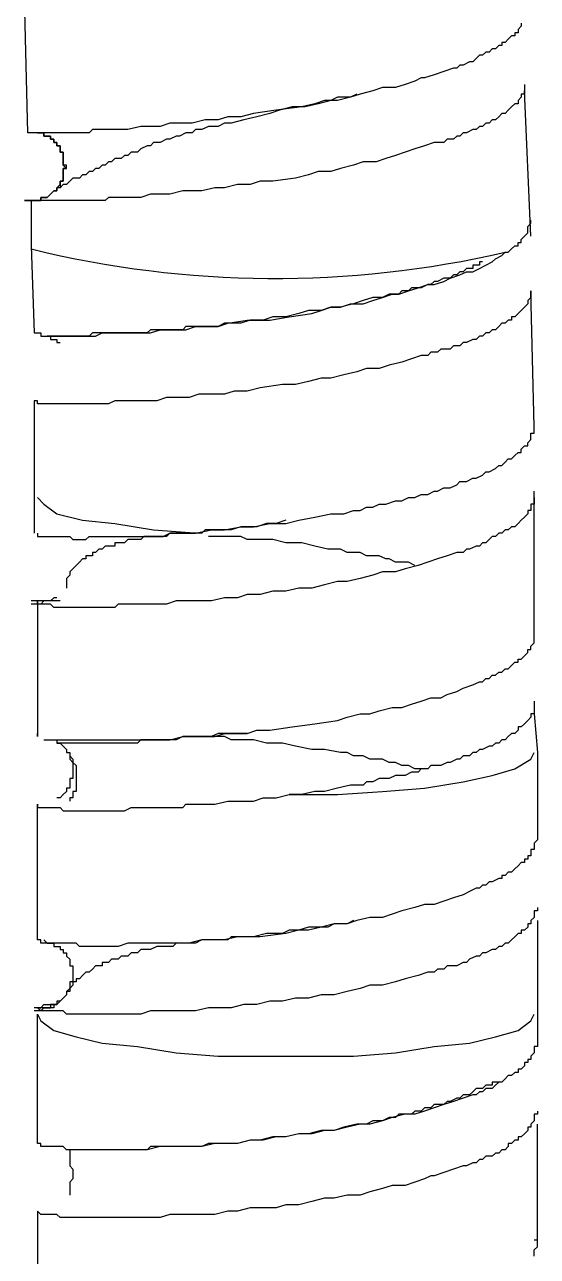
# Model space of a CAD drawing. Extents: x -1585 to -1165, y -4178 to -3881.
# Drawn here: x -1289.52 to -1284.79, y -4077.4 to -4066.05 of the extents above; entities that cross this region are included whole.
import ezdxf

# ---------------------------------------------------------------- set-up
doc = ezdxf.new("R2010")
doc.units = 0
doc.header["$LTSCALE"] = 7
doc.layers.add('DWG', color=7, linetype='CONTINUOUS')

msp = doc.modelspace()

# ---------------------------------------------------------------- linework, layer by layer
at = {"layer": 'DWG'}
for points in [[(-1284.938, -4066.039), (-1284.938, -4066.069), (-1284.967, -4066.098), (-1284.967, -4066.128), (-1284.997, -4066.128), (-1284.997, -4066.158), (-1285.027, -4066.158), (-1285.057, -4066.188), (-1285.086, -4066.217), (-1285.116, -4066.217), (-1285.116, -4066.247), (-1285.146, -4066.247), (-1285.176, -4066.277), (-1285.205, -4066.277), (-1285.235, -4066.307), (-1285.265, -4066.307), (-1285.295, -4066.336), (-1285.324, -4066.336), (-1285.354, -4066.366), (-1285.384, -4066.396), (-1285.414, -4066.396), (-1285.473, -4066.426), (-1285.503, -4066.426), (-1285.533, -4066.455), (-1285.562, -4066.455), (-1285.652, -4066.485), (-1285.741, -4066.515), (-1285.83, -4066.545), (-1285.86, -4066.545), (-1285.919, -4066.574), (-1286.009, -4066.604), (-1286.098, -4066.634), (-1286.217, -4066.634), (-1286.306, -4066.664), (-1286.425, -4066.693), (-1286.514, -4066.723), (-1286.633, -4066.753), (-1286.752, -4066.753), (-1286.842, -4066.783), (-1286.961, -4066.812), (-1287.199, -4066.842), (-1287.407, -4066.872), (-1287.526, -4066.902), (-1287.645, -4066.902), (-1287.734, -4066.931), (-1287.853, -4066.931), (-1287.972, -4066.961), (-1288.061, -4066.961), (-1288.18, -4066.961), (-1288.27, -4066.991), (-1288.359, -4066.991), (-1288.448, -4066.991), (-1288.567, -4067.021), (-1288.656, -4067.021), (-1288.716, -4067.021), (-1288.805, -4067.021), (-1288.835, -4067.021), (-1288.894, -4067.021), (-1288.924, -4067.05), (-1288.954, -4067.05), (-1288.984, -4067.05), (-1289.043, -4067.05), (-1289.073, -4067.05), (-1289.103, -4067.05), (-1289.132, -4067.05), (-1289.162, -4067.05), (-1289.192, -4067.05), (-1289.222, -4067.05), (-1289.251, -4067.05), (-1289.281, -4067.05), (-1289.311, -4067.05), (-1289.341, -4067.05), (-1289.37, -4067.05), (-1289.4, -4067.05), (-1289.43, -4067.05), (-1289.46, -4067.05), (-1289.489, -4067.05), (-1289.519, -4065.801)], [(-1284.908, -4066.604), (-1284.908, -4066.634), (-1284.908, -4066.664), (-1284.908, -4066.693), (-1284.938, -4066.693), (-1284.938, -4066.723), (-1284.967, -4066.753), (-1284.967, -4066.783), (-1284.997, -4066.783), (-1285.027, -4066.812), (-1285.057, -4066.842), (-1285.086, -4066.872), (-1285.116, -4066.872), (-1285.146, -4066.902), (-1285.176, -4066.931), (-1285.205, -4066.931), (-1285.235, -4066.961), (-1285.265, -4066.961), (-1285.295, -4066.991), (-1285.324, -4066.991), (-1285.354, -4067.021), (-1285.384, -4067.021), (-1285.443, -4067.05), (-1285.473, -4067.05), (-1285.503, -4067.08), (-1285.533, -4067.08), (-1285.562, -4067.11), (-1285.622, -4067.11), (-1285.652, -4067.14), (-1285.741, -4067.14), (-1285.83, -4067.169), (-1285.919, -4067.199), (-1286.009, -4067.229), (-1286.098, -4067.259), (-1286.187, -4067.288), (-1286.276, -4067.318), (-1286.395, -4067.318), (-1286.485, -4067.348), (-1286.604, -4067.378), (-1286.693, -4067.407), (-1286.812, -4067.407), (-1286.901, -4067.437), (-1287.02, -4067.467), (-1287.228, -4067.497), (-1287.347, -4067.497), (-1287.437, -4067.526), (-1287.556, -4067.526), (-1287.675, -4067.556), (-1287.764, -4067.556), (-1287.883, -4067.586), (-1287.972, -4067.586), (-1288.061, -4067.586), (-1288.18, -4067.616), (-1288.27, -4067.616), (-1288.359, -4067.616), (-1288.448, -4067.645), (-1288.537, -4067.645), (-1288.627, -4067.645), (-1288.656, -4067.645), (-1288.716, -4067.645), (-1288.746, -4067.645), (-1288.775, -4067.675), (-1288.865, -4067.675), (-1288.924, -4067.675), (-1288.954, -4067.675), (-1289.013, -4067.675), (-1289.043, -4067.675), (-1289.073, -4067.675), (-1289.103, -4067.675), (-1289.132, -4067.675), (-1289.162, -4067.675), (-1289.192, -4067.675), (-1289.222, -4067.675), (-1289.251, -4067.675), (-1289.281, -4067.675), (-1289.311, -4067.675), (-1289.341, -4067.675), (-1289.37, -4067.675), (-1289.4, -4067.675), (-1289.43, -4067.675), (-1289.46, -4067.675), (-1289.46, -4068.092), (-1289.43, -4068.895), (-1289.4, -4068.895), (-1289.37, -4068.895), (-1289.37, -4068.925), (-1289.341, -4068.925), (-1289.311, -4068.925), (-1289.281, -4068.925), (-1289.251, -4068.925), (-1289.222, -4068.925), (-1289.192, -4068.925), (-1289.162, -4068.925), (-1289.132, -4068.925), (-1289.103, -4068.925), (-1289.073, -4068.925), (-1289.043, -4068.925), (-1289.013, -4068.925), (-1288.984, -4068.925), (-1288.924, -4068.925), (-1288.865, -4068.925), (-1288.805, -4068.895), (-1288.746, -4068.895), (-1288.686, -4068.895), (-1288.597, -4068.895), (-1288.508, -4068.895), (-1288.448, -4068.895), (-1288.359, -4068.895), (-1288.27, -4068.865), (-1288.18, -4068.865), (-1288.121, -4068.865), (-1288.032, -4068.865), (-1287.942, -4068.835), (-1287.823, -4068.835), (-1287.734, -4068.835), (-1287.645, -4068.806), (-1287.466, -4068.776), (-1287.258, -4068.776), (-1287.08, -4068.746), (-1286.871, -4068.716), (-1286.782, -4068.687), (-1286.693, -4068.657), (-1286.604, -4068.657), (-1286.514, -4068.627), (-1286.395, -4068.627), (-1286.306, -4068.597), (-1286.217, -4068.568), (-1286.128, -4068.538), (-1286.068, -4068.538), (-1285.979, -4068.508), (-1285.89, -4068.478), (-1285.8, -4068.449), (-1285.741, -4068.449), (-1285.652, -4068.419), (-1285.592, -4068.389), (-1285.503, -4068.359), (-1285.443, -4068.33), (-1285.384, -4068.33), (-1285.324, -4068.3), (-1285.265, -4068.27), (-1285.205, -4068.24), (-1285.176, -4068.211), (-1285.116, -4068.181), (-1285.086, -4068.151), (-1285.057, -4068.151), (-1285.027, -4068.121), (-1284.997, -4068.092), (-1284.967, -4068.092), (-1284.967, -4068.062), (-1284.938, -4068.062), (-1284.938, -4068.032), (-1284.908, -4068.002), (-1284.878, -4067.973), (-1284.878, -4067.943), (-1284.878, -4067.913), (-1284.848, -4067.883), (-1284.848, -4067.854)], [(-1284.848, -4068.002), (-1284.908, -4066.664)], [(-1286.455, -4066.693), (-1286.514, -4066.723), (-1286.574, -4066.723), (-1286.633, -4066.723), (-1286.693, -4066.753), (-1286.812, -4066.783), (-1286.931, -4066.812), (-1287.05, -4066.812), (-1287.169, -4066.842), (-1287.258, -4066.872), (-1287.377, -4066.902), (-1287.496, -4066.931), (-1287.615, -4066.961), (-1287.675, -4066.961), (-1287.734, -4066.991), (-1287.794, -4066.991), (-1287.823, -4066.991), (-1287.883, -4067.021), (-1287.942, -4067.021), (-1287.972, -4067.05), (-1288.032, -4067.05), (-1288.091, -4067.08), (-1288.121, -4067.08), (-1288.18, -4067.11), (-1288.21, -4067.11), (-1288.27, -4067.14), (-1288.329, -4067.14), (-1288.359, -4067.169), (-1288.389, -4067.169), (-1288.448, -4067.199), (-1288.478, -4067.229), (-1288.537, -4067.229), (-1288.567, -4067.259), (-1288.597, -4067.259), (-1288.627, -4067.288), (-1288.686, -4067.288), (-1288.716, -4067.318), (-1288.746, -4067.318), (-1288.775, -4067.348), (-1288.805, -4067.348), (-1288.835, -4067.378), (-1288.865, -4067.378), (-1288.894, -4067.407), (-1288.924, -4067.407), (-1288.954, -4067.437), (-1288.984, -4067.437), (-1289.013, -4067.467), (-1289.043, -4067.467), (-1289.073, -4067.467), (-1289.103, -4067.497), (-1289.132, -4067.526), (-1289.162, -4067.526), (-1289.192, -4067.556), (-1289.222, -4067.556)], [(-1289.4, -4067.05), (-1289.37, -4067.05)], [(-1285.295, -4068.24), (-1285.324, -4068.24), (-1285.324, -4068.27), (-1285.354, -4068.27), (-1285.384, -4068.27), (-1285.384, -4068.3), (-1285.414, -4068.3), (-1285.443, -4068.3), (-1285.473, -4068.33), (-1285.503, -4068.33), (-1285.533, -4068.359), (-1285.562, -4068.359), (-1285.592, -4068.389), (-1285.622, -4068.389), (-1285.652, -4068.389), (-1285.711, -4068.419), (-1285.741, -4068.419), (-1285.771, -4068.449), (-1285.8, -4068.449), (-1285.86, -4068.478), (-1285.89, -4068.478), (-1285.949, -4068.478), (-1285.979, -4068.508), (-1286.038, -4068.508), (-1286.068, -4068.538), (-1286.128, -4068.538), (-1286.157, -4068.538), (-1286.217, -4068.568), (-1286.306, -4068.568), (-1286.395, -4068.597), (-1286.485, -4068.627), (-1286.604, -4068.657), (-1286.693, -4068.657), (-1286.782, -4068.687), (-1286.901, -4068.687), (-1286.99, -4068.716), (-1287.109, -4068.746), (-1287.228, -4068.746), (-1287.318, -4068.776), (-1287.437, -4068.776), (-1287.526, -4068.806), (-1287.585, -4068.806), (-1287.645, -4068.806), (-1287.675, -4068.806), (-1287.734, -4068.835), (-1287.794, -4068.835), (-1287.823, -4068.835), (-1287.883, -4068.835), (-1287.942, -4068.835), (-1287.972, -4068.835), (-1288.032, -4068.835), (-1288.061, -4068.865), (-1288.091, -4068.865), (-1288.151, -4068.865), (-1288.18, -4068.865), (-1288.21, -4068.865), (-1288.24, -4068.865), (-1288.299, -4068.865), (-1288.329, -4068.865), (-1288.359, -4068.865), (-1288.389, -4068.895), (-1288.418, -4068.895), (-1288.478, -4068.895), (-1288.508, -4068.895), (-1288.537, -4068.895), (-1288.567, -4068.895), (-1288.597, -4068.895), (-1288.627, -4068.895), (-1288.656, -4068.895), (-1288.686, -4068.895), (-1288.716, -4068.895), (-1288.746, -4068.895), (-1288.775, -4068.895), (-1288.805, -4068.895), (-1288.835, -4068.895), (-1288.865, -4068.895), (-1288.894, -4068.895), (-1288.924, -4068.925), (-1288.954, -4068.925), (-1288.984, -4068.925), (-1289.013, -4068.925), (-1289.043, -4068.925), (-1289.073, -4068.925), (-1289.103, -4068.925), (-1289.132, -4068.925), (-1289.162, -4068.925), (-1289.192, -4068.925), (-1289.222, -4068.925), (-1289.251, -4068.925), (-1289.281, -4068.925), (-1289.311, -4068.925), (-1289.281, -4068.925), (-1289.281, -4068.954), (-1289.251, -4068.954), (-1289.222, -4068.954), (-1289.222, -4068.984), (-1289.192, -4068.984)], [(-1289.4, -4070.739), (-1289.4, -4070.769), (-1289.37, -4070.769), (-1289.341, -4070.769), (-1289.311, -4070.769), (-1289.281, -4070.769), (-1289.251, -4070.769), (-1289.222, -4070.769), (-1289.192, -4070.769), (-1289.162, -4070.769), (-1289.132, -4070.769), (-1289.103, -4070.769), (-1289.073, -4070.799), (-1289.043, -4070.799), (-1289.013, -4070.799), (-1288.984, -4070.799), (-1288.954, -4070.799), (-1288.924, -4070.769), (-1288.894, -4070.769), (-1288.865, -4070.769), (-1288.835, -4070.769), (-1288.805, -4070.769), (-1288.775, -4070.769), (-1288.746, -4070.769), (-1288.716, -4070.769), (-1288.686, -4070.769), (-1288.656, -4070.769), (-1288.627, -4070.769), (-1288.567, -4070.769), (-1288.537, -4070.769), (-1288.508, -4070.769), (-1288.478, -4070.769), (-1288.448, -4070.769), (-1288.418, -4070.769), (-1288.329, -4070.769), (-1288.24, -4070.769), (-1288.18, -4070.739), (-1288.091, -4070.739), (-1288.002, -4070.739), (-1287.942, -4070.739), (-1287.794, -4070.71), (-1287.675, -4070.71), (-1287.526, -4070.68), (-1287.407, -4070.68), (-1287.258, -4070.65), (-1287.109, -4070.65), (-1286.99, -4070.62), (-1286.842, -4070.591), (-1286.693, -4070.561), (-1286.574, -4070.561), (-1286.485, -4070.531), (-1286.425, -4070.531), (-1286.366, -4070.501), (-1286.306, -4070.501), (-1286.247, -4070.472), (-1286.187, -4070.472), (-1286.098, -4070.442), (-1286.038, -4070.442), (-1285.979, -4070.412), (-1285.919, -4070.412), (-1285.86, -4070.382), (-1285.8, -4070.382), (-1285.741, -4070.353), (-1285.711, -4070.353), (-1285.652, -4070.323), (-1285.592, -4070.323), (-1285.533, -4070.293), (-1285.503, -4070.263), (-1285.443, -4070.263), (-1285.384, -4070.234), (-1285.354, -4070.234), (-1285.295, -4070.204), (-1285.265, -4070.174), (-1285.235, -4070.174), (-1285.176, -4070.144), (-1285.146, -4070.115), (-1285.116, -4070.115), (-1285.086, -4070.085), (-1285.057, -4070.055), (-1285.027, -4070.055), (-1284.997, -4070.025), (-1284.967, -4069.996), (-1284.938, -4069.996), (-1284.938, -4069.966), (-1284.908, -4069.936), (-1284.878, -4069.936), (-1284.878, -4069.906), (-1284.848, -4069.877), (-1284.848, -4069.847), (-1284.848, -4069.817), (-1284.819, -4069.817), (-1284.819, -4069.787), (-1284.819, -4069.758), (-1284.848, -4068.508), (-1284.848, -4068.538), (-1284.848, -4068.568), (-1284.878, -4068.597), (-1284.878, -4068.627), (-1284.908, -4068.657), (-1284.938, -4068.687), (-1284.967, -4068.716), (-1284.997, -4068.746), (-1285.027, -4068.746), (-1285.027, -4068.776), (-1285.057, -4068.776), (-1285.086, -4068.806), (-1285.116, -4068.806), (-1285.146, -4068.835), (-1285.176, -4068.865), (-1285.205, -4068.865), (-1285.235, -4068.895), (-1285.265, -4068.895), (-1285.295, -4068.925), (-1285.324, -4068.925), (-1285.354, -4068.954), (-1285.384, -4068.954), (-1285.443, -4068.984), (-1285.473, -4068.984), (-1285.503, -4069.014), (-1285.562, -4069.014), (-1285.592, -4069.044), (-1285.622, -4069.044), (-1285.681, -4069.044), (-1285.711, -4069.073), (-1285.771, -4069.073), (-1285.8, -4069.103), (-1285.86, -4069.103), (-1285.949, -4069.133), (-1286.038, -4069.163), (-1286.157, -4069.192), (-1286.247, -4069.222), (-1286.366, -4069.222), (-1286.455, -4069.252), (-1286.574, -4069.282), (-1286.693, -4069.311), (-1286.782, -4069.311), (-1286.901, -4069.341), (-1287.02, -4069.371), (-1287.139, -4069.371), (-1287.347, -4069.401), (-1287.466, -4069.43), (-1287.585, -4069.43), (-1287.675, -4069.46), (-1287.794, -4069.46), (-1287.913, -4069.46), (-1288.002, -4069.49), (-1288.121, -4069.49), (-1288.21, -4069.49), (-1288.299, -4069.52), (-1288.418, -4069.52), (-1288.508, -4069.52), (-1288.597, -4069.52), (-1288.686, -4069.52), (-1288.746, -4069.549), (-1288.805, -4069.549), (-1288.835, -4069.549), (-1288.865, -4069.549), (-1288.894, -4069.549), (-1288.954, -4069.549), (-1288.984, -4069.549), (-1289.013, -4069.549), (-1289.043, -4069.549), (-1289.073, -4069.549), (-1289.103, -4069.549), (-1289.132, -4069.549), (-1289.162, -4069.549), (-1289.192, -4069.549), (-1289.222, -4069.549), (-1289.251, -4069.549), (-1289.281, -4069.549), (-1289.311, -4069.549), (-1289.341, -4069.549), (-1289.37, -4069.549), (-1289.4, -4069.549), (-1289.4, -4069.52), (-1289.43, -4069.52), (-1289.43, -4070.412), (-1289.43, -4070.739)], [(-1289.4, -4070.412), (-1289.341, -4070.472), (-1289.222, -4070.561), (-1288.984, -4070.62), (-1288.686, -4070.65), (-1288.329, -4070.71), (-1287.913, -4070.739)], [(-1284.819, -4070.412), (-1284.819, -4070.442), (-1284.819, -4070.472), (-1284.848, -4070.472), (-1284.848, -4070.501), (-1284.848, -4070.531), (-1284.878, -4070.531), (-1284.878, -4070.561), (-1284.908, -4070.591), (-1284.938, -4070.62), (-1284.967, -4070.65), (-1284.997, -4070.68), (-1285.027, -4070.68), (-1285.057, -4070.71), (-1285.086, -4070.71), (-1285.116, -4070.739), (-1285.146, -4070.739), (-1285.176, -4070.769), (-1285.205, -4070.769), (-1285.235, -4070.799), (-1285.265, -4070.829), (-1285.295, -4070.829), (-1285.324, -4070.858), (-1285.354, -4070.858), (-1285.414, -4070.888), (-1285.443, -4070.888), (-1285.473, -4070.918), (-1285.533, -4070.918), (-1285.622, -4070.948), (-1285.711, -4070.977), (-1285.8, -4071.007), (-1285.89, -4071.037), (-1286.009, -4071.067), (-1286.098, -4071.096), (-1286.217, -4071.096), (-1286.306, -4071.126), (-1286.425, -4071.156), (-1286.544, -4071.186), (-1286.633, -4071.186), (-1286.752, -4071.215), (-1286.871, -4071.245), (-1286.99, -4071.245), (-1287.109, -4071.275), (-1287.228, -4071.275), (-1287.347, -4071.305), (-1287.466, -4071.305), (-1287.556, -4071.334), (-1287.675, -4071.334), (-1287.794, -4071.364), (-1287.913, -4071.364), (-1288.002, -4071.364), (-1288.121, -4071.364), (-1288.21, -4071.394), (-1288.329, -4071.394), (-1288.418, -4071.394), (-1288.478, -4071.394), (-1288.508, -4071.394), (-1288.567, -4071.394), (-1288.597, -4071.394), (-1288.656, -4071.394), (-1288.686, -4071.424), (-1288.746, -4071.424), (-1288.775, -4071.424), (-1288.805, -4071.424), (-1288.865, -4071.424), (-1288.894, -4071.424), (-1288.924, -4071.424), (-1288.954, -4071.424), (-1288.984, -4071.424), (-1289.013, -4071.424), (-1289.073, -4071.424), (-1289.103, -4071.424), (-1289.132, -4071.424), (-1289.162, -4071.424), (-1289.192, -4071.424), (-1289.222, -4071.424), (-1289.251, -4071.424), (-1289.281, -4071.394), (-1289.311, -4071.394), (-1289.341, -4071.394), (-1289.37, -4071.394), (-1289.4, -4071.394), (-1289.4, -4071.364)], [(-1289.341, -4072.643), (-1289.311, -4072.643), (-1289.281, -4072.643), (-1289.251, -4072.643), (-1289.222, -4072.643), (-1289.192, -4072.643), (-1289.162, -4072.643), (-1289.132, -4072.643), (-1289.103, -4072.643), (-1289.073, -4072.643), (-1289.043, -4072.643), (-1289.013, -4072.643), (-1288.984, -4072.643), (-1288.954, -4072.643), (-1288.924, -4072.643), (-1288.894, -4072.643), (-1288.865, -4072.643), (-1288.835, -4072.643), (-1288.775, -4072.643), (-1288.746, -4072.643), (-1288.686, -4072.643), (-1288.597, -4072.643), (-1288.508, -4072.643), (-1288.448, -4072.643), (-1288.359, -4072.643), (-1288.27, -4072.643), (-1288.18, -4072.643), (-1288.061, -4072.614), (-1287.972, -4072.614), (-1287.883, -4072.614), (-1287.764, -4072.614), (-1287.675, -4072.584), (-1287.585, -4072.584), (-1287.466, -4072.584), (-1287.377, -4072.554), (-1287.258, -4072.554), (-1287.05, -4072.524), (-1286.842, -4072.495), (-1286.633, -4072.465), (-1286.544, -4072.435), (-1286.425, -4072.405), (-1286.336, -4072.405), (-1286.247, -4072.376), (-1286.128, -4072.346), (-1286.038, -4072.346), (-1285.949, -4072.316), (-1285.86, -4072.286), (-1285.771, -4072.257), (-1285.681, -4072.257), (-1285.622, -4072.227), (-1285.533, -4072.197), (-1285.473, -4072.167), (-1285.384, -4072.138), (-1285.324, -4072.108), (-1285.295, -4072.108), (-1285.265, -4072.078), (-1285.235, -4072.078), (-1285.205, -4072.048), (-1285.176, -4072.048), (-1285.146, -4072.019), (-1285.116, -4072.019), (-1285.086, -4071.989), (-1285.057, -4071.989), (-1285.027, -4071.959), (-1284.997, -4071.929), (-1284.967, -4071.929), (-1284.967, -4071.9), (-1284.938, -4071.9), (-1284.908, -4071.87), (-1284.878, -4071.84), (-1284.878, -4071.81), (-1284.848, -4071.81), (-1284.848, -4071.781), (-1284.819, -4071.751), (-1284.819, -4071.721), (-1284.819, -4071.691), (-1284.819, -4071.662), (-1284.819, -4070.353)], [(-1287.109, -4070.62), (-1287.199, -4070.65), (-1287.288, -4070.65), (-1287.377, -4070.68), (-1287.437, -4070.68), (-1287.526, -4070.68), (-1287.615, -4070.71), (-1287.704, -4070.71), (-1287.794, -4070.71), (-1287.823, -4070.71), (-1287.853, -4070.71), (-1287.883, -4070.739), (-1287.913, -4070.739), (-1287.942, -4070.739), (-1287.972, -4070.739), (-1288.002, -4070.739), (-1288.032, -4070.739), (-1288.061, -4070.739), (-1288.091, -4070.739), (-1288.121, -4070.739), (-1288.18, -4070.739), (-1288.21, -4070.769), (-1288.24, -4070.769), (-1288.27, -4070.769), (-1288.299, -4070.769), (-1288.329, -4070.769), (-1288.359, -4070.769), (-1288.389, -4070.769), (-1288.418, -4070.769), (-1288.448, -4070.799), (-1288.478, -4070.799), (-1288.508, -4070.799), (-1288.537, -4070.799), (-1288.567, -4070.799), (-1288.597, -4070.829), (-1288.627, -4070.829), (-1288.656, -4070.829), (-1288.686, -4070.829), (-1288.686, -4070.858), (-1288.716, -4070.858), (-1288.746, -4070.858), (-1288.775, -4070.858), (-1288.805, -4070.888), (-1288.835, -4070.888), (-1288.865, -4070.918), (-1288.894, -4070.918), (-1288.894, -4070.948), (-1288.924, -4070.948), (-1288.954, -4070.948), (-1288.954, -4070.977), (-1288.984, -4070.977), (-1289.013, -4071.007), (-1289.043, -4071.037), (-1289.073, -4071.067), (-1289.103, -4071.096), (-1289.103, -4071.126), (-1289.132, -4071.156), (-1289.132, -4071.186), (-1289.132, -4071.215), (-1289.132, -4071.245)], [(-1285.919, -4071.037), (-1285.979, -4071.007), (-1286.038, -4071.007), (-1286.098, -4071.007), (-1286.157, -4070.977), (-1286.187, -4070.977), (-1286.247, -4070.948), (-1286.306, -4070.948), (-1286.366, -4070.948), (-1286.425, -4070.918), (-1286.485, -4070.918), (-1286.544, -4070.918), (-1286.604, -4070.888), (-1286.723, -4070.888), (-1286.842, -4070.858), (-1286.961, -4070.829), (-1287.109, -4070.829), (-1287.228, -4070.799), (-1287.347, -4070.799), (-1287.466, -4070.799), (-1287.526, -4070.769), (-1287.585, -4070.769), (-1287.645, -4070.769), (-1287.704, -4070.769), (-1287.764, -4070.769), (-1287.823, -4070.769)], [(-1289.222, -4071.334), (-1289.251, -4071.334), (-1289.281, -4071.364), (-1289.311, -4071.364), (-1289.341, -4071.364), (-1289.37, -4071.394), (-1289.4, -4071.394), (-1289.43, -4071.394), (-1289.46, -4071.394)], [(-1289.341, -4071.364), (-1289.37, -4071.364), (-1289.4, -4071.364), (-1289.43, -4071.364), (-1289.46, -4071.364)], [(-1289.192, -4071.364), (-1289.222, -4071.364), (-1289.251, -4071.364), (-1289.281, -4071.364), (-1289.311, -4071.364), (-1289.341, -4071.364), (-1289.37, -4071.364), (-1289.4, -4071.364), (-1289.4, -4071.394), (-1289.4, -4072.614), (-1289.4, -4072.584)], [(-1284.819, -4072.286), (-1284.819, -4072.316), (-1284.819, -4072.346), (-1284.819, -4072.376), (-1284.819, -4072.405), (-1284.848, -4072.405), (-1284.848, -4072.435), (-1284.878, -4072.465), (-1284.908, -4072.495), (-1284.938, -4072.524), (-1284.967, -4072.524), (-1284.967, -4072.554), (-1284.997, -4072.584), (-1285.027, -4072.584), (-1285.057, -4072.614), (-1285.086, -4072.643), (-1285.116, -4072.643), (-1285.146, -4072.673), (-1285.176, -4072.673), (-1285.205, -4072.703), (-1285.235, -4072.703), (-1285.295, -4072.733), (-1285.324, -4072.733), (-1285.354, -4072.762), (-1285.384, -4072.762), (-1285.414, -4072.792), (-1285.473, -4072.792), (-1285.503, -4072.822), (-1285.533, -4072.822), (-1285.592, -4072.852), (-1285.622, -4072.852), (-1285.681, -4072.881), (-1285.711, -4072.881), (-1285.771, -4072.881), (-1285.8, -4072.911), (-1285.86, -4072.911), (-1285.89, -4072.941), (-1285.949, -4072.941), (-1286.009, -4072.971), (-1286.038, -4072.971), (-1286.098, -4072.971), (-1286.157, -4073), (-1286.187, -4073), (-1286.247, -4073), (-1286.306, -4073.03), (-1286.366, -4073.03), (-1286.395, -4073.06), (-1286.455, -4073.06), (-1286.514, -4073.06), (-1286.633, -4073.09), (-1286.752, -4073.119), (-1286.842, -4073.119), (-1286.961, -4073.149), (-1287.08, -4073.149)], [(-1284.819, -4072.405), (-1284.789, -4072.762), (-1284.789, -4073.536), (-1284.789, -4073.566), (-1284.819, -4073.595), (-1284.819, -4073.625), (-1284.819, -4073.655), (-1284.848, -4073.655), (-1284.848, -4073.685), (-1284.848, -4073.714), (-1284.878, -4073.714), (-1284.878, -4073.744), (-1284.908, -4073.744), (-1284.908, -4073.774), (-1284.938, -4073.774), (-1284.967, -4073.804), (-1284.997, -4073.833), (-1285.027, -4073.863), (-1285.057, -4073.863), (-1285.086, -4073.893), (-1285.116, -4073.893), (-1285.116, -4073.923), (-1285.146, -4073.923), (-1285.205, -4073.952), (-1285.235, -4073.952), (-1285.265, -4073.982), (-1285.295, -4073.982), (-1285.324, -4074.012), (-1285.354, -4074.012), (-1285.414, -4074.042), (-1285.473, -4074.071), (-1285.562, -4074.101), (-1285.652, -4074.131), (-1285.741, -4074.161), (-1285.83, -4074.161), (-1285.919, -4074.19), (-1286.038, -4074.22), (-1286.128, -4074.25), (-1286.217, -4074.28), (-1286.336, -4074.28), (-1286.455, -4074.309), (-1286.544, -4074.339), (-1286.663, -4074.339), (-1286.782, -4074.369), (-1286.901, -4074.399), (-1286.99, -4074.399), (-1287.109, -4074.428), (-1287.347, -4074.458), (-1287.466, -4074.458), (-1287.556, -4074.458), (-1287.675, -4074.488), (-1287.794, -4074.488), (-1287.883, -4074.488), (-1288.002, -4074.518), (-1288.091, -4074.518), (-1288.21, -4074.518), (-1288.299, -4074.518), (-1288.389, -4074.518), (-1288.478, -4074.518), (-1288.567, -4074.518), (-1288.656, -4074.547), (-1288.746, -4074.547), (-1288.775, -4074.547), (-1288.805, -4074.547), (-1288.865, -4074.547), (-1288.894, -4074.547), (-1288.924, -4074.547), (-1288.954, -4074.547), (-1288.984, -4074.547), (-1289.013, -4074.547), (-1289.043, -4074.518), (-1289.073, -4074.518), (-1289.103, -4074.518), (-1289.132, -4074.518), (-1289.162, -4074.518), (-1289.192, -4074.518), (-1289.222, -4074.518), (-1289.251, -4074.518), (-1289.281, -4074.518), (-1289.311, -4074.518), (-1289.341, -4074.518), (-1289.37, -4074.518), (-1289.37, -4074.488), (-1289.4, -4074.488), (-1289.4, -4073.238), (-1289.4, -4073.268), (-1289.37, -4073.268), (-1289.341, -4073.268), (-1289.311, -4073.268), (-1289.281, -4073.268), (-1289.251, -4073.268), (-1289.222, -4073.268), (-1289.192, -4073.268), (-1289.162, -4073.298), (-1289.132, -4073.298), (-1289.103, -4073.298), (-1289.073, -4073.298), (-1289.043, -4073.298), (-1289.013, -4073.298), (-1288.984, -4073.298), (-1288.954, -4073.298), (-1288.894, -4073.298), (-1288.865, -4073.298), (-1288.835, -4073.298), (-1288.805, -4073.298), (-1288.746, -4073.298), (-1288.716, -4073.298), (-1288.686, -4073.298), (-1288.627, -4073.298), (-1288.597, -4073.298), (-1288.537, -4073.268), (-1288.508, -4073.268), (-1288.448, -4073.268), (-1288.418, -4073.268), (-1288.359, -4073.268), (-1288.329, -4073.268), (-1288.27, -4073.268), (-1288.21, -4073.268), (-1288.18, -4073.268), (-1288.121, -4073.268), (-1288.061, -4073.268), (-1288.032, -4073.238), (-1287.972, -4073.238), (-1287.913, -4073.238), (-1287.853, -4073.238), (-1287.794, -4073.238), (-1287.764, -4073.238), (-1287.645, -4073.209), (-1287.526, -4073.209), (-1287.407, -4073.209), (-1287.318, -4073.179), (-1287.199, -4073.179), (-1287.08, -4073.149), (-1286.633, -4073.149), (-1286.217, -4073.119), (-1285.83, -4073.09), (-1285.473, -4073.03), (-1285.205, -4072.971), (-1284.997, -4072.911), (-1284.848, -4072.822), (-1284.819, -4072.762)], [(-1287.466, -4072.584), (-1287.556, -4072.584), (-1287.645, -4072.584), (-1287.734, -4072.584), (-1287.794, -4072.614), (-1287.883, -4072.614), (-1287.972, -4072.614), (-1288.061, -4072.614), (-1288.121, -4072.643), (-1288.151, -4072.643), (-1288.21, -4072.643), (-1288.24, -4072.643), (-1288.27, -4072.643), (-1288.299, -4072.643), (-1288.359, -4072.643), (-1288.389, -4072.643), (-1288.418, -4072.643), (-1288.448, -4072.643), (-1288.478, -4072.673), (-1288.508, -4072.673), (-1288.567, -4072.673), (-1288.597, -4072.673), (-1288.627, -4072.673), (-1288.656, -4072.673), (-1288.686, -4072.673), (-1288.716, -4072.673), (-1288.746, -4072.673), (-1288.775, -4072.673), (-1288.805, -4072.673), (-1288.835, -4072.673), (-1288.865, -4072.673), (-1288.894, -4072.673), (-1288.924, -4072.673), (-1288.954, -4072.673), (-1288.984, -4072.673), (-1289.013, -4072.673), (-1289.043, -4072.673), (-1289.073, -4072.673), (-1289.103, -4072.673), (-1289.132, -4072.673), (-1289.162, -4072.673), (-1289.192, -4072.673), (-1289.222, -4072.673)], [(-1289.311, -4072.643), (-1289.281, -4072.643), (-1289.251, -4072.643), (-1289.222, -4072.643), (-1289.222, -4072.673), (-1289.192, -4072.673), (-1289.162, -4072.703), (-1289.132, -4072.733), (-1289.132, -4072.762), (-1289.103, -4072.762), (-1289.103, -4072.792), (-1289.103, -4072.822), (-1289.073, -4072.852), (-1289.073, -4072.881), (-1289.073, -4072.911), (-1289.073, -4072.941), (-1289.073, -4072.971), (-1289.073, -4073), (-1289.103, -4073), (-1289.103, -4073.03), (-1289.103, -4073.06), (-1289.103, -4073.09), (-1289.132, -4073.09), (-1289.132, -4073.119), (-1289.162, -4073.149), (-1289.192, -4073.179), (-1289.222, -4073.179)], [(-1285.86, -4072.911), (-1285.919, -4072.911), (-1285.979, -4072.881), (-1286.038, -4072.881), (-1286.098, -4072.852), (-1286.157, -4072.852), (-1286.217, -4072.822), (-1286.276, -4072.822), (-1286.336, -4072.822), (-1286.395, -4072.792), (-1286.485, -4072.792), (-1286.544, -4072.762), (-1286.604, -4072.762), (-1286.752, -4072.733), (-1286.871, -4072.733), (-1287.02, -4072.703), (-1287.139, -4072.673), (-1287.288, -4072.673), (-1287.407, -4072.643), (-1287.496, -4072.643), (-1287.556, -4072.643), (-1287.615, -4072.643), (-1287.675, -4072.614), (-1287.734, -4072.614), (-1287.823, -4072.614), (-1287.883, -4072.614), (-1287.942, -4072.614)], [(-1289.132, -4072.762), (-1289.103, -4072.762), (-1289.103, -4072.792), (-1289.073, -4072.822), (-1289.073, -4072.852), (-1289.043, -4072.881), (-1289.043, -4072.911), (-1289.043, -4072.941), (-1289.043, -4072.971), (-1289.043, -4073), (-1289.043, -4073.03), (-1289.043, -4073.06), (-1289.043, -4073.09), (-1289.043, -4073.119), (-1289.073, -4073.119), (-1289.073, -4073.149), (-1289.073, -4073.179), (-1289.103, -4073.179), (-1289.103, -4073.209)], [(-1289.103, -4073.06), (-1289.103, -4073.09), (-1289.132, -4073.09), (-1289.132, -4073.119)], [(-1284.789, -4074.19), (-1284.789, -4074.22), (-1284.819, -4074.22), (-1284.819, -4074.25), (-1284.819, -4074.28), (-1284.848, -4074.309), (-1284.848, -4074.339), (-1284.878, -4074.339), (-1284.878, -4074.369), (-1284.908, -4074.399), (-1284.938, -4074.399), (-1284.938, -4074.428), (-1284.967, -4074.428), (-1284.997, -4074.458), (-1285.027, -4074.488), (-1285.057, -4074.518), (-1285.086, -4074.518), (-1285.116, -4074.547), (-1285.146, -4074.547), (-1285.176, -4074.577), (-1285.205, -4074.577), (-1285.265, -4074.607), (-1285.295, -4074.607), (-1285.324, -4074.637), (-1285.354, -4074.637), (-1285.414, -4074.666), (-1285.443, -4074.696), (-1285.473, -4074.696), (-1285.533, -4074.726), (-1285.562, -4074.726), (-1285.622, -4074.726), (-1285.652, -4074.756), (-1285.711, -4074.756), (-1285.741, -4074.785), (-1285.8, -4074.785), (-1285.89, -4074.815), (-1286.009, -4074.845), (-1286.098, -4074.875), (-1286.217, -4074.904), (-1286.336, -4074.904), (-1286.425, -4074.934), (-1286.544, -4074.964), (-1286.663, -4074.994), (-1286.782, -4074.994), (-1286.901, -4075.023), (-1287.02, -4075.023), (-1287.139, -4075.053), (-1287.258, -4075.053), (-1287.377, -4075.083), (-1287.496, -4075.083), (-1287.615, -4075.113), (-1287.704, -4075.113), (-1287.823, -4075.113), (-1287.942, -4075.142), (-1288.032, -4075.142), (-1288.151, -4075.142), (-1288.27, -4075.142), (-1288.359, -4075.142), (-1288.448, -4075.172), (-1288.537, -4075.172), (-1288.627, -4075.172), (-1288.716, -4075.172), (-1288.775, -4075.172), (-1288.805, -4075.172), (-1288.835, -4075.172), (-1288.894, -4075.172), (-1288.924, -4075.172), (-1288.954, -4075.172), (-1288.984, -4075.172), (-1289.013, -4075.172), (-1289.043, -4075.172), (-1289.073, -4075.172), (-1289.103, -4075.172), (-1289.132, -4075.172), (-1289.162, -4075.142), (-1289.192, -4075.142), (-1289.222, -4075.142), (-1289.251, -4075.142), (-1289.281, -4075.142), (-1289.311, -4075.142), (-1289.341, -4075.142), (-1289.37, -4075.142), (-1289.4, -4075.113), (-1289.37, -4075.113), (-1289.341, -4075.083), (-1289.311, -4075.083), (-1289.281, -4075.083), (-1289.251, -4075.083), (-1289.222, -4075.083)], [(-1284.789, -4074.309), (-1284.789, -4075.172), (-1284.789, -4075.41), (-1284.789, -4075.44), (-1284.789, -4075.47), (-1284.819, -4075.47), (-1284.819, -4075.499), (-1284.819, -4075.529), (-1284.848, -4075.559), (-1284.848, -4075.589), (-1284.878, -4075.589), (-1284.878, -4075.618), (-1284.908, -4075.618), (-1284.908, -4075.648), (-1284.938, -4075.678), (-1284.967, -4075.678), (-1284.967, -4075.708), (-1284.997, -4075.708), (-1285.027, -4075.737), (-1285.057, -4075.737), (-1285.086, -4075.767), (-1285.116, -4075.797), (-1285.146, -4075.797), (-1285.176, -4075.827), (-1285.205, -4075.856), (-1285.265, -4075.856), (-1285.295, -4075.886), (-1285.324, -4075.886), (-1285.354, -4075.916), (-1285.384, -4075.916), (-1285.473, -4075.946), (-1285.562, -4075.975), (-1285.652, -4076.005), (-1285.741, -4076.035), (-1285.83, -4076.065), (-1285.919, -4076.094), (-1286.009, -4076.094), (-1286.128, -4076.124), (-1286.217, -4076.154), (-1286.336, -4076.184), (-1286.425, -4076.184), (-1286.544, -4076.213), (-1286.663, -4076.243), (-1286.752, -4076.243), (-1286.871, -4076.273), (-1286.99, -4076.273), (-1287.109, -4076.303), (-1287.199, -4076.303), (-1287.318, -4076.332), (-1287.437, -4076.332), (-1287.556, -4076.362), (-1287.645, -4076.362), (-1287.764, -4076.362), (-1287.883, -4076.392), (-1287.972, -4076.392), (-1288.091, -4076.392), (-1288.18, -4076.392), (-1288.27, -4076.392), (-1288.389, -4076.422), (-1288.478, -4076.422), (-1288.567, -4076.422), (-1288.656, -4076.422), (-1288.716, -4076.422), (-1288.805, -4076.422), (-1288.835, -4076.422), (-1288.865, -4076.422), (-1288.924, -4076.422), (-1288.954, -4076.422), (-1288.984, -4076.422), (-1289.013, -4076.422), (-1289.043, -4076.422), (-1289.073, -4076.422), (-1289.103, -4076.422), (-1289.132, -4076.422), (-1289.162, -4076.392), (-1289.192, -4076.392), (-1289.222, -4076.392), (-1289.251, -4076.392), (-1289.281, -4076.392), (-1289.311, -4076.392), (-1289.341, -4076.392), (-1289.37, -4076.392), (-1289.37, -4076.362), (-1289.4, -4076.362), (-1289.4, -4075.172), (-1289.37, -4075.232), (-1289.251, -4075.321), (-1289.043, -4075.38), (-1288.805, -4075.44), (-1288.478, -4075.47), (-1288.121, -4075.529), (-1287.734, -4075.559), (-1287.318, -4075.559), (-1286.901, -4075.559), (-1286.485, -4075.559), (-1286.098, -4075.529), (-1285.741, -4075.47), (-1285.414, -4075.44), (-1285.176, -4075.38), (-1284.967, -4075.321), (-1284.848, -4075.232), (-1284.819, -4075.172)], [(-1286.485, -4074.309), (-1286.544, -4074.339), (-1286.604, -4074.339), (-1286.663, -4074.339), (-1286.723, -4074.369), (-1286.782, -4074.369), (-1286.842, -4074.369), (-1286.901, -4074.369), (-1286.99, -4074.399), (-1287.02, -4074.399), (-1287.08, -4074.399), (-1287.139, -4074.428), (-1287.199, -4074.428), (-1287.288, -4074.428), (-1287.407, -4074.458), (-1287.437, -4074.458), (-1287.496, -4074.458), (-1287.556, -4074.458), (-1287.615, -4074.458), (-1287.645, -4074.488), (-1287.704, -4074.488), (-1287.764, -4074.488), (-1287.794, -4074.488), (-1287.853, -4074.488), (-1287.883, -4074.488), (-1287.942, -4074.518), (-1287.972, -4074.518), (-1288.032, -4074.518), (-1288.061, -4074.518), (-1288.121, -4074.518), (-1288.151, -4074.547), (-1288.21, -4074.547), (-1288.24, -4074.547), (-1288.27, -4074.547), (-1288.299, -4074.547), (-1288.359, -4074.577), (-1288.389, -4074.577), (-1288.418, -4074.577), (-1288.448, -4074.577), (-1288.478, -4074.607), (-1288.508, -4074.607), (-1288.537, -4074.607), (-1288.567, -4074.637), (-1288.597, -4074.637), (-1288.627, -4074.637), (-1288.656, -4074.666), (-1288.686, -4074.666), (-1288.716, -4074.666), (-1288.746, -4074.696), (-1288.775, -4074.696), (-1288.805, -4074.696), (-1288.805, -4074.726), (-1288.835, -4074.726), (-1288.865, -4074.726), (-1288.894, -4074.756), (-1288.924, -4074.785), (-1288.954, -4074.785), (-1288.984, -4074.815), (-1289.013, -4074.845), (-1289.043, -4074.845), (-1289.043, -4074.875), (-1289.073, -4074.875), (-1289.073, -4074.904), (-1289.103, -4074.934), (-1289.103, -4074.964)], [(-1289.341, -4074.488), (-1289.311, -4074.518), (-1289.281, -4074.518), (-1289.251, -4074.518), (-1289.251, -4074.547), (-1289.222, -4074.547), (-1289.192, -4074.547), (-1289.192, -4074.577), (-1289.162, -4074.577), (-1289.162, -4074.607), (-1289.132, -4074.607), (-1289.132, -4074.637), (-1289.103, -4074.666), (-1289.103, -4074.696), (-1289.103, -4074.726), (-1289.073, -4074.726), (-1289.073, -4074.756), (-1289.073, -4074.785), (-1289.073, -4074.815), (-1289.073, -4074.845), (-1289.073, -4074.875), (-1289.103, -4074.875), (-1289.103, -4074.904), (-1289.103, -4074.934), (-1289.132, -4074.964), (-1289.132, -4074.994), (-1289.162, -4075.023), (-1289.192, -4075.053), (-1289.222, -4075.053), (-1289.222, -4075.083), (-1289.251, -4075.083), (-1289.281, -4075.083), (-1289.281, -4075.113), (-1289.311, -4075.113), (-1289.341, -4075.113), (-1289.37, -4075.113), (-1289.4, -4075.113), (-1289.43, -4075.113)], [(-1289.073, -4074.845), (-1289.073, -4074.875), (-1289.103, -4074.875), (-1289.103, -4074.904), (-1289.103, -4074.934), (-1289.103, -4074.964), (-1289.132, -4074.964), (-1289.132, -4074.994), (-1289.162, -4075.023), (-1289.192, -4075.053), (-1289.222, -4075.083), (-1289.251, -4075.083), (-1289.251, -4075.113), (-1289.281, -4075.113), (-1289.311, -4075.113), (-1289.341, -4075.113), (-1289.37, -4075.142), (-1289.4, -4075.142), (-1289.43, -4075.142)], [(-1289.341, -4075.113), (-1289.281, -4075.113)], [(-1285.146, -4075.797), (-1285.176, -4075.797), (-1285.205, -4075.797), (-1285.205, -4075.827), (-1285.235, -4075.827), (-1285.265, -4075.827), (-1285.295, -4075.856), (-1285.324, -4075.856), (-1285.354, -4075.856), (-1285.384, -4075.886), (-1285.414, -4075.916), (-1285.443, -4075.916), (-1285.473, -4075.916), (-1285.503, -4075.946), (-1285.533, -4075.946), (-1285.592, -4075.975), (-1285.622, -4075.975), (-1285.652, -4076.005), (-1285.711, -4076.005), (-1285.741, -4076.005), (-1285.771, -4076.035), (-1285.83, -4076.035), (-1285.86, -4076.065), (-1285.919, -4076.065), (-1285.949, -4076.094), (-1286.009, -4076.094), (-1286.068, -4076.094), (-1286.098, -4076.124), (-1286.157, -4076.124), (-1286.217, -4076.154), (-1286.247, -4076.154), (-1286.306, -4076.154), (-1286.366, -4076.184), (-1286.395, -4076.184), (-1286.455, -4076.184), (-1286.574, -4076.213), (-1286.663, -4076.243), (-1286.782, -4076.243), (-1286.901, -4076.273), (-1286.99, -4076.273), (-1287.109, -4076.303), (-1287.228, -4076.303), (-1287.347, -4076.332), (-1287.437, -4076.332), (-1287.556, -4076.362), (-1287.645, -4076.362), (-1287.704, -4076.362), (-1287.764, -4076.362), (-1287.823, -4076.362), (-1287.883, -4076.392), (-1287.913, -4076.392), (-1287.972, -4076.392), (-1288.032, -4076.392), (-1288.061, -4076.392), (-1288.121, -4076.392), (-1288.18, -4076.392), (-1288.21, -4076.392), (-1288.27, -4076.392), (-1288.299, -4076.392), (-1288.359, -4076.392), (-1288.389, -4076.422), (-1288.448, -4076.422), (-1288.478, -4076.422), (-1288.537, -4076.422), (-1288.567, -4076.422), (-1288.597, -4076.422), (-1288.656, -4076.422), (-1288.686, -4076.422), (-1288.716, -4076.422), (-1288.775, -4076.422), (-1288.805, -4076.422), (-1288.835, -4076.422), (-1288.865, -4076.422), (-1288.894, -4076.422), (-1288.924, -4076.422), (-1288.954, -4076.422), (-1288.984, -4076.422), (-1289.013, -4076.422), (-1289.043, -4076.422), (-1289.073, -4076.422), (-1289.103, -4076.422), (-1289.103, -4076.451), (-1289.103, -4076.481), (-1289.103, -4076.511), (-1289.103, -4076.541), (-1289.103, -4076.57), (-1289.073, -4076.6), (-1289.073, -4076.63), (-1289.073, -4076.66), (-1289.073, -4076.689), (-1289.103, -4076.719), (-1289.103, -4076.749), (-1289.103, -4076.779), (-1289.103, -4076.808), (-1289.103, -4076.838)], [(-1284.789, -4076.065), (-1284.789, -4076.094), (-1284.819, -4076.094), (-1284.819, -4076.124), (-1284.819, -4076.154), (-1284.848, -4076.184), (-1284.848, -4076.213), (-1284.878, -4076.213), (-1284.878, -4076.243), (-1284.908, -4076.273), (-1284.938, -4076.303), (-1284.967, -4076.303), (-1284.967, -4076.332), (-1284.997, -4076.332), (-1285.027, -4076.362), (-1285.057, -4076.362), (-1285.057, -4076.392), (-1285.086, -4076.422), (-1285.116, -4076.422), (-1285.146, -4076.451), (-1285.176, -4076.451), (-1285.205, -4076.481), (-1285.265, -4076.481), (-1285.295, -4076.511), (-1285.324, -4076.511), (-1285.354, -4076.541), (-1285.384, -4076.541), (-1285.443, -4076.57), (-1285.473, -4076.57), (-1285.562, -4076.6), (-1285.652, -4076.63), (-1285.741, -4076.66), (-1285.771, -4076.66), (-1285.83, -4076.689), (-1285.919, -4076.719), (-1286.009, -4076.749), (-1286.128, -4076.749), (-1286.217, -4076.779), (-1286.336, -4076.808), (-1286.425, -4076.838), (-1286.544, -4076.838), (-1286.663, -4076.868), (-1286.752, -4076.868), (-1286.871, -4076.898), (-1286.99, -4076.927), (-1287.109, -4076.927), (-1287.199, -4076.957), (-1287.318, -4076.957), (-1287.437, -4076.957), (-1287.556, -4076.987), (-1287.645, -4076.987), (-1287.764, -4077.017), (-1287.883, -4077.017), (-1287.972, -4077.017), (-1288.091, -4077.017), (-1288.18, -4077.017), (-1288.27, -4077.046), (-1288.389, -4077.046), (-1288.478, -4077.046), (-1288.567, -4077.046), (-1288.656, -4077.046), (-1288.716, -4077.046), (-1288.775, -4077.046), (-1288.805, -4077.046), (-1288.835, -4077.046), (-1288.865, -4077.046), (-1288.924, -4077.046), (-1288.954, -4077.046), (-1288.984, -4077.046), (-1289.013, -4077.046), (-1289.043, -4077.046), (-1289.073, -4077.046), (-1289.103, -4077.046), (-1289.132, -4077.046), (-1289.162, -4077.046), (-1289.192, -4077.046), (-1289.222, -4077.017), (-1289.251, -4077.017), (-1289.281, -4077.017), (-1289.311, -4077.017), (-1289.341, -4077.017), (-1289.37, -4077.017), (-1289.4, -4076.987), (-1289.4, -4077.552)], [(-1284.789, -4077.284), (-1284.789, -4076.184)], [(-1284.819, -4077.403), (-1284.819, -4077.374), (-1284.819, -4077.344), (-1284.789, -4077.314), (-1284.789, -4077.284), (-1284.789, -4077.255), (-1284.819, -4077.255)]]:
    msp.add_lwpolyline(points, dxfattribs=at)
msp.add_lwpolyline([(-1289.519, -4067.675), (-1289.489, -4067.675), (-1289.46, -4067.675), (-1289.43, -4067.675), (-1289.4, -4067.675), (-1289.37, -4067.675), (-1289.37, -4067.645), (-1289.341, -4067.645), (-1289.311, -4067.645), (-1289.281, -4067.616), (-1289.251, -4067.586), (-1289.222, -4067.586), (-1289.222, -4067.556), (-1289.192, -4067.526), (-1289.192, -4067.497), (-1289.162, -4067.497), (-1289.162, -4067.467), (-1289.162, -4067.437), (-1289.162, -4067.407), (-1289.162, -4067.378), (-1289.132, -4067.378), (-1289.132, -4067.348), (-1289.162, -4067.348), (-1289.162, -4067.318), (-1289.162, -4067.288), (-1289.162, -4067.259), (-1289.162, -4067.229), (-1289.192, -4067.229), (-1289.192, -4067.199), (-1289.192, -4067.169), (-1289.222, -4067.169), (-1289.222, -4067.14), (-1289.251, -4067.14), (-1289.251, -4067.11), (-1289.281, -4067.11), (-1289.281, -4067.08), (-1289.311, -4067.08), (-1289.341, -4067.08), (-1289.341, -4067.05), (-1289.37, -4067.05), (-1289.4, -4067.05), (-1289.37, -4067.05), (-1289.341, -4067.05), (-1289.341, -4067.08), (-1289.311, -4067.08), (-1289.281, -4067.08), (-1289.281, -4067.11), (-1289.251, -4067.11), (-1289.251, -4067.14), (-1289.222, -4067.14), (-1289.222, -4067.169), (-1289.192, -4067.169), (-1289.192, -4067.199), (-1289.192, -4067.229), (-1289.162, -4067.229), (-1289.162, -4067.259), (-1289.162, -4067.288), (-1289.162, -4067.318), (-1289.162, -4067.348), (-1289.132, -4067.378), (-1289.162, -4067.378), (-1289.162, -4067.407), (-1289.162, -4067.437), (-1289.162, -4067.467), (-1289.162, -4067.497), (-1289.192, -4067.497), (-1289.192, -4067.526), (-1289.192, -4067.556), (-1289.222, -4067.556), (-1289.222, -4067.586), (-1289.251, -4067.586), (-1289.281, -4067.616), (-1289.311, -4067.645), (-1289.341, -4067.645), (-1289.37, -4067.645), (-1289.37, -4067.675), (-1289.4, -4067.675), (-1289.43, -4067.675), (-1289.46, -4067.675), (-1289.489, -4067.675)], close=True, dxfattribs=at)
msp.add_arc((-1287.21, -4058.93), 9.462, 256.249, 282.9715, dxfattribs=at)

doc.saveas('drawing.dxf')
